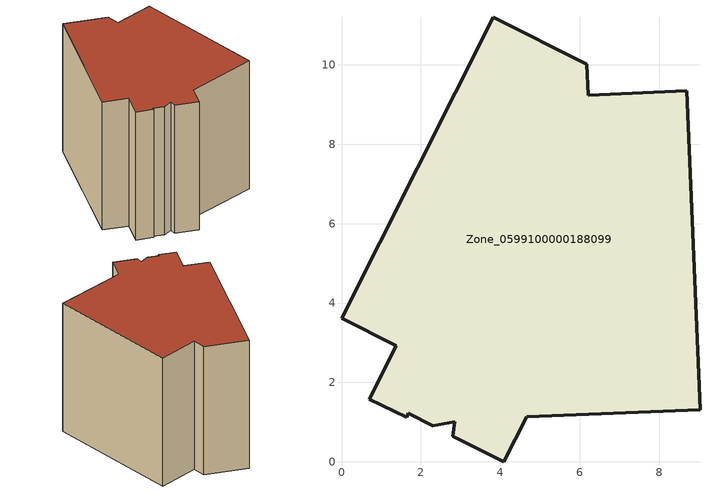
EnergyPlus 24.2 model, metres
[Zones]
Zone_0599100000188099
 floor ground (C_G): 1.64,1.12 0.7,1.58 1.38,2.92 0,3.62 3.82,11.2 6.17,10.02 6.21,9.24 8.69,9.35 9.03,1.32 4.66,1.14 4.09,0 2.81,0.65 2.85,1.01 2.3,0.91 1.68,1.22 z0
 wall outside (C_F): 0.7,1.58 1.64,1.12 1.68,1.22 2.3,0.91 2.85,1.01 2.81,0.65 4.09,0 4.66,1.14 9.03,1.32 8.69,9.35 6.21,9.24 6.17,10.02 3.82,11.2 0,3.62 1.38,2.92 0.7,1.58 z0:8.51
 roof outside (C_R): 2.85,1.01 2.81,0.65 4.09,0 4.66,1.14 9.03,1.32 8.69,9.35 6.21,9.24 6.17,10.02 3.82,11.2 0,3.62 1.38,2.92 0.7,1.58 1.64,1.12 1.68,1.22 2.3,0.91 z8.51
[BUILDING]
Pand.0599100000188099: North Axis=0; Terrain=City; Loads Convergence Tolerance Value=0.04; Temperature Convergence Tolerance Value=0.4; Solar Distribution=FullExterior; Maximum Number of Warmup Days=25; Minimum Number of Warmup Days=1
[Site:Location]
Rotterdam.The.Hague.AP_ZH_NLD Design_Conditions: Latitude=51.96; Longitude=4.45; Time Zone=1; Elevation=-4.5
[SITE:GROUNDTEMPERATURE:BUILDINGSURFACE]
18, 18, 18, 18, 18, 18, 18, 18, 18, 18, 18, 18
[MATERIAL] Thermal Absorptance=0.9; Solar Absorptance=0.7; Visible Absorptance=0.7
Name | Roughness | Thickness | Conductivity | Density | Specific Heat
G.TC.1992-2005 | MediumSmooth | 0.15 | 0.06 | 540 | 1210
F.TC.1992-2005 | Rough | 0.3 | 0.12 | 1920 | 840
R.TC.1992-2005 | MediumRough | 0.2 | 0.08 | 1500 | 1000
[CONSTRUCTION]
C_G: G.TC.1992-2005
C_F: F.TC.1992-2005
C_R: R.TC.1992-2005
[ZONE]
Zone_0599100000188099: Type=1; Multiplier=1; Ceiling Height=Autocalculate; Volume=Autocalculate; Floor Area=autocalculate; Part of Total Floor Area=Yes
[ZONEINFILTRATION:DESIGNFLOWRATE]
Infil_Zone_0599100000188099: Zone or ZoneList or Space or SpaceList=Zone_0599100000188099; Schedule=AlwaysOn; Design Flow Rate Calculation Method=Flow/Area; Flow Rate per Floor Area=0.0015; Constant Term Coefficient=1; Temperature Term Coefficient=0; Velocity Term Coefficient=0; Velocity Squared Term Coefficient=0
[HVACTEMPLATE:ZONE:IDEALLOADSAIRSYSTEM]
Zone_0599100000188099: Maximum Heating Supply Air Temperature=50; Minimum Cooling Supply Air Temperature=13; Maximum Heating Supply Air Humidity Ratio=0.0156; Minimum Cooling Supply Air Humidity Ratio=0.0077; Heating Limit=NoLimit; Cooling Limit=NoLimit; Dehumidification Control Type=ConstantSensibleHeatRatio; Cooling Sensible Heat Ratio=0.7; Dehumidification Setpoint=60; Humidification Control Type=None; Humidification Setpoint=30; Outdoor Air Method=None; Outdoor Air Flow Rate per Person=0.00944; Outdoor Air Flow Rate per Zone Floor Area=0; Outdoor Air Flow Rate per Zone=0; Demand Controlled Ventilation Type=None; Outdoor Air Economizer Type=NoEconomizer; Heat Recovery Type=None; Sensible Heat Recovery Effectiveness=0.7; Latent Heat Recovery Effectiveness=0.65
[ZONECONTROL:THERMOSTAT]
ThermostatControl_Zone_0599100000188099: Zone or ZoneList=Zone_0599100000188099; Control Type Schedule=DualSetpointControlType; Control 1=Thermostat_Zone_0599100000188099; Temperature Difference Between Cutout And Setpoint=0
[THERMOSTATSETPOINT:DUALSETPOINT]
Thermostat_Zone_0599100000188099: Heating Setpoint Temperature Schedule=HeatingSetpoint_Zone_0599100000188099; Cooling Setpoint Temperature Schedule=CoolingSetpoint_Zone_0599100000188099
[SCHEDULE:COMPACT]
HeatingSetpoint_Zone_0599100000188099: Through: 12/31, For: AllDays, Until: 24:00, 21
CoolingSetpoint_Zone_0599100000188099: Through: 12/31, For: AllDays, Until: 24:00, 24
DualSetpointControlType: Through: 12/31, For: AllDays, Until: 24:00, 4
AlwaysOn: Through: 12/31, For: AllDays, Until: 24:00, 1
